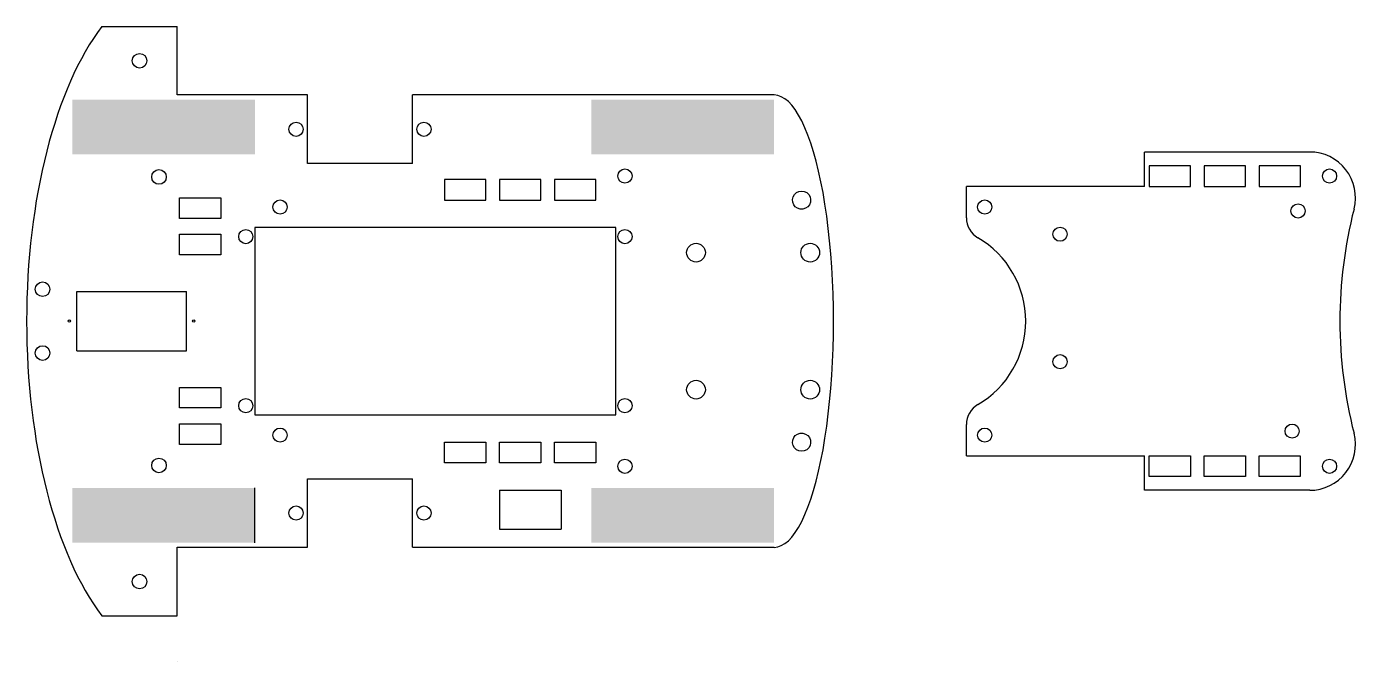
# Model space of a CAD drawing. Header units: millimetres. Extents: x -88 to 203, y -74 to 64.
import ezdxf

# ---------------------------------------------------------------- set-up
doc = ezdxf.new("R2010")
doc.units = ezdxf.units.MM
doc.layers.get('0').update_dxf_attribs({"lineweight": 25, "true_color": 0xffffff})

msp = doc.modelspace()

# ---------------------------------------------------------------- hatches: boundary and pattern name
for points in [[(-38.33, 48.51), (-38.33, 36.51), (-78.33, 36.51), (-78.33, 48.51)], [(-38.33, -48.51), (-38.33, -36.51), (-78.33, -36.51), (-78.33, -48.51)]]:
    msp.add_hatch(color=256).paths.add_polyline_path(points)
h = msp.add_hatch(color=256)
h.paths.add_polyline_path([(35.3, 48.51), (75.3, 48.51), (75.3, 36.51), (35.3, 36.51)])
h.paths.add_polyline_path([(75.3, -36.51), (75.3, -48.51), (35.3, -48.51), (35.3, -36.51)])

# ---------------------------------------------------------------- linework, layer by layer
for p, q in [((-71.84, 64.49), (-55.33, 64.49)), ((-55.33, 49.51), (-55.33, 64.49)), ((-26.83, 49.51), (-55.33, 49.51)), ((-26.83, 34.51), (-26.83, 49.51)), ((15.68, 49.51), (-3.83, 49.51)), ((-3.83, 34.51), (-3.83, 49.51)), ((75.3, 49.51), (15.68, 49.51)), ((76.11, 49.4), (75.34, 49.51)), ((76.89, 49.12), (76.11, 49.4)), ((77.66, 48.7), (76.89, 49.12)), ((78.44, 48.06), (77.66, 48.7)), ((79.18, 47.25), (78.44, 48.06)), ((79.92, 46.3), (79.18, 47.25)), ((80.66, 45.13), (79.92, 46.3)), ((81.37, 43.83), (80.66, 45.13)), ((82.04, 42.35), (81.37, 43.83)), ((82.71, 40.72), (82.04, 42.35)), ((83.34, 38.96), (82.71, 40.72)), ((83.94, 37.05), (83.34, 38.96)), ((84.51, 35.01), (83.94, 37.05)), ((85.07, 32.82), (84.51, 35.01)), ((156.42, 29.51), (156.42, 37.03)), ((192.58, 37.03), (156.42, 37.03)), ((-3.83, 34.51), (-26.83, 34.51)), ((85.57, 30.53), (85.07, 32.82)), ((86.03, 28.13), (85.57, 30.53)), ((117.42, 22.6), (117.42, 29.51)), ((156.42, 29.51), (117.42, 29.51)), ((86.45, 25.59), (86.03, 28.13)), ((86.84, 23.01), (86.45, 25.59)), ((40.67, 20.5), (-38.33, 20.5)), ((-38.33, 20.5), (-38.33, -20.5)), ((40.67, -20.5), (40.67, 20.5)), ((87.19, 20.3), (86.84, 23.01)), ((87.47, 17.55), (87.19, 20.3)), ((87.75, 14.72), (87.47, 17.55)), ((87.97, 11.83), (87.75, 14.72)), ((88.11, 8.9), (87.97, 11.83)), ((88.25, 5.97), (88.11, 8.9)), ((-77.33, -6.5), (-77.33, 6.5)), ((-77.33, 6.5), (-53.33, 6.5)), ((-53.33, -6.5), (-53.33, 6.5)), ((88.32, 2.98), (88.25, 5.97)), ((88.32, 0.01), (88.32, 2.98)), ((88.32, -2.99), (88.32, 0.01)), ((88.25, -5.98), (88.32, -2.99)), ((-77.33, -6.5), (-53.33, -6.5)), ((88.11, -8.91), (88.25, -5.98)), ((87.97, -11.84), (88.11, -8.91)), ((87.75, -14.73), (87.97, -11.84)), ((87.47, -17.56), (87.75, -14.73)), ((86.84, -23.02), (87.19, -20.31)), ((87.19, -20.31), (87.47, -17.56)), ((-38.33, -20.5), (40.67, -20.5)), ((86.45, -25.6), (86.84, -23.02)), ((117.42, -29.51), (117.42, -22.6)), ((86.03, -28.14), (86.45, -25.6)), ((85.57, -30.54), (86.03, -28.14)), ((85.07, -32.83), (85.57, -30.54)), ((117.42, -29.51), (156.42, -29.51)), ((156.42, -37.03), (156.42, -29.51)), ((-26.83, -49.51), (-26.83, -34.51)), ((-26.83, -34.51), (-3.83, -34.51)), ((-3.83, -49.51), (-3.83, -34.51)), ((84.51, -35.02), (85.07, -32.83)), ((-38.33, -48.51), (-38.33, -36.51)), ((15.2, -37.03), (28.7, -37.03)), ((15.2, -37.03), (15.2, -45.53)), ((28.7, -37.03), (28.7, -45.53)), ((83.34, -38.97), (83.94, -37.06)), ((83.94, -37.06), (84.51, -35.02)), ((192.58, -37.03), (156.42, -37.03)), ((82.71, -40.73), (83.34, -38.97)), ((81.37, -43.84), (82.04, -42.36)), ((82.04, -42.36), (82.71, -40.73)), ((15.2, -45.53), (28.7, -45.53)), ((79.18, -47.26), (79.92, -46.27)), ((79.92, -46.27), (80.66, -45.14)), ((80.66, -45.14), (81.37, -43.84)), ((75.34, -49.52), (76.11, -49.41)), ((76.11, -49.41), (76.89, -49.13)), ((76.89, -49.13), (77.66, -48.71)), ((77.66, -48.71), (78.44, -48.07)), ((78.44, -48.07), (79.18, -47.26)), ((-55.33, -64.49), (-55.33, -49.51)), ((-55.33, -49.51), (-26.83, -49.51)), ((-3.83, -49.51), (15.68, -49.51)), ((15.68, -49.51), (75.37, -49.51)), ((-71.84, -64.49), (-55.33, -64.49)), ((-55.33, -74.49), (-55.33, -74.49))]:
    msp.add_line(p, q)
for points in [[(166.47, 34.01), (157.44, 34.02), (157.43, 29.5), (166.47, 29.5), (166.47, 34.01)], [(178.5, 34.01), (169.47, 34.01), (169.47, 29.5), (178.5, 29.49), (178.5, 34.01)], [(190.53, 34), (181.5, 34.01), (181.5, 29.49), (190.53, 29.49), (190.53, 34)], [(12.21, 31.01), (3.18, 31.02), (3.18, 26.5), (12.21, 26.5), (12.21, 31.01)], [(24.24, 31.01), (15.21, 31.01), (15.21, 26.5), (24.24, 26.49), (24.24, 31.01)], [(36.28, 31), (27.24, 31.01), (27.24, 26.49), (36.27, 26.49), (36.28, 31)], [(-45.82, 27.01), (-45.82, 22.49), (-54.85, 22.49), (-54.85, 27.01), (-45.82, 27.01)], [(79.46, 27.21), (79.78, 27.74), (80.2, 28.16), (80.73, 28.41), (81.33, 28.48), (81.93, 28.41), (82.46, 28.16), (82.89, 27.74), (83.2, 27.21), (83.31, 26.65), (83.27, 26.05), (83.06, 25.48), (82.67, 25.02), (82.18, 24.71), (81.62, 24.53), (81.02, 24.53), (80.45, 24.71), (79.96, 25.02), (79.61, 25.48), (79.39, 26.05), (79.32, 26.65), (79.46, 27.21)], [(-45.82, 19.01), (-45.82, 14.49), (-54.85, 14.49), (-54.85, 19.01), (-45.82, 19.01)], [(-45.82, -19.01), (-54.85, -19.01), (-54.85, -14.49), (-45.82, -14.49), (-45.82, -19.01)], [(-45.82, -27.01), (-54.85, -27.01), (-54.85, -22.49), (-45.82, -22.49), (-45.82, -27.01)], [(79.39, -26.06), (79.61, -25.49), (79.96, -25.03), (80.45, -24.72), (81.02, -24.54), (81.62, -24.54), (82.18, -24.72), (82.67, -25.03), (83.06, -25.49), (83.27, -26.06), (83.31, -26.66), (83.2, -27.22), (82.89, -27.75), (82.46, -28.14), (81.93, -28.42), (81.33, -28.49), (80.73, -28.42), (80.2, -28.14), (79.78, -27.75), (79.46, -27.22), (79.32, -26.66), (79.39, -26.06)], [(12.21, -31.01), (3.18, -31.02), (3.18, -26.5), (12.21, -26.5), (12.21, -31.01)], [(24.24, -31.01), (15.21, -31.01), (15.21, -26.5), (24.24, -26.49), (24.24, -31.01)], [(36.28, -31), (27.24, -31.01), (27.24, -26.49), (36.27, -26.49), (36.28, -31)], [(166.45, -34.03), (157.42, -34.03), (157.42, -29.51), (166.45, -29.51), (166.45, -34.03)], [(178.48, -34.03), (169.45, -34.03), (169.45, -29.51), (178.48, -29.51), (178.48, -34.03)], [(190.51, -34.03), (181.48, -34.03), (181.48, -29.51), (190.51, -29.51), (190.51, -34.03)]]:
    msp.add_lwpolyline(points)
for centre, radius in [((-63.59, 57), 1.6), ((-29.33, 42.01), 1.55), ((-1.33, 42.01), 1.55), ((-59.33, 31.57), 1.6), ((42.67, 31.77), 1.55), ((196.92, 31.77), 1.55), ((-32.83, 24.99), 1.55), ((121.43, 24.99), 1.55), ((190.02, 24.13), 1.55), ((137.92, 19.03), 1.55), ((-40.33, 18.5), 1.55), ((42.67, 18.5), 1.55), ((58.23, 15), 2.05), ((83.23, 15), 2.05), ((-84.83, 7), 1.6), ((-78.93, 0.02), 0.25), ((-51.73, 0.02), 0.25), ((-84.83, -6.98), 1.6), ((137.92, -8.87), 1.55), ((58.23, -15), 2.05), ((83.23, -15), 2.05), ((-40.33, -18.5), 1.55), ((42.67, -18.5), 1.55), ((188.72, -24.07), 1.55), ((-32.83, -24.95), 1.55), ((121.43, -24.95), 1.55), ((-59.33, -31.58), 1.6), ((42.67, -31.77), 1.55), ((196.92, -31.77), 1.55), ((-29.33, -42.01), 1.55), ((-1.33, -42.01), 1.55), ((-63.59, -57), 1.6)]:
    msp.add_circle(centre, radius)
for centre, radius, start, end in [((192.58, 27.03), 10, 345.6704, 90), ((298.39, 0), 99.2, 165.6704, 194.3296), ((122.42, 22.6), 5, 180, 239.8182), ((109.28, 0), 21.14, 300.1818, 59.8182), ((122.42, -22.6), 5, 120.1818, 180), ((192.58, -27.03), 10, 270, 14.3296)]:
    msp.add_arc(centre, radius, start, end)
msp.add_ellipse((-55.33, 0), major_axis=(0, 74.49), ratio=0.442813, start_param=0.524145, end_param=2.617448)

doc.saveas('drawing.dxf')
